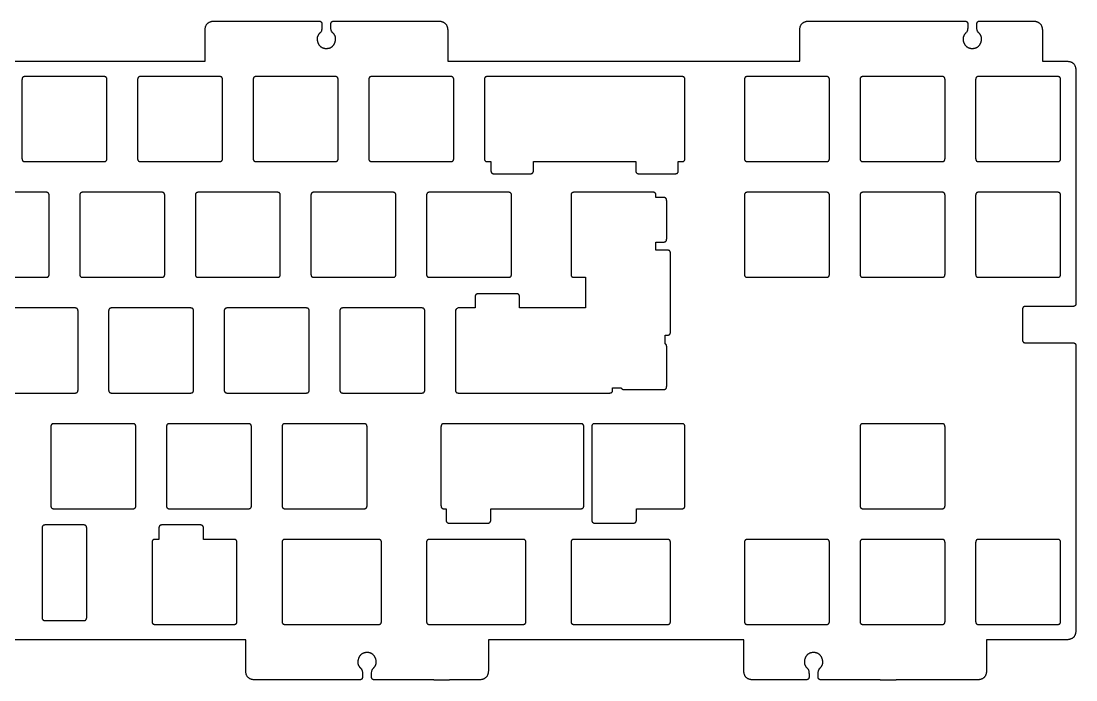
# Model space of a CAD drawing. Header units: millimetres. Extents: x 15 to 363, y 13 to 121.
# Drawn here: x 188.7 to 362.6, y 12.8 to 121.2 of the extents above; entities that cross this region are included whole.
import ezdxf

# ---------------------------------------------------------------- set-up
doc = ezdxf.new("R2010")
doc.units = ezdxf.units.MM
doc.layers.add('默认', color=7, linetype='Continuous', true_color=0x000000)

msp = doc.modelspace()

# ---------------------------------------------------------------- linework, layer by layer
at = {"layer": '默认', "color": 85, "true_color": 0x58ba48}
for p, q in [((219.03, 114.61, 1.5), (219.03, 119.61, 1.5)), ((259.03, 119.61, 1.5), (259.03, 114.61, 1.5)), ((317.03, 114.61, 1.5), (317.03, 119.61, 1.5)), ((357.03, 119.61, 1.5), (357.03, 114.61, 1.5)), ((159.72, 114.61, 1.5), (219.03, 114.61, 1.5)), ((259.03, 114.61, 1.5), (317.03, 114.61, 1.5)), ((357.03, 114.61, 1.5), (360.95, 114.61, 1.5)), ((191.68, 19.36, 1.5), (104.71, 19.36, 1.5)), ((200.03, 19.36, 1.5), (191.68, 19.36, 1.5)), ((210.93, 19.36, 1.5), (200.03, 19.36, 1.5)), ((223.66, 19.36, 1.5), (210.93, 19.36, 1.5)), ((225.73, 19.36, 1.5), (223.66, 19.36, 1.5)), ((225.73, 14.36, 1.5), (225.73, 19.36, 1.5)), ((307.82, 19.36, 1.5), (265.73, 19.36, 1.5)), ((265.73, 19.36, 1.5), (265.73, 14.36, 1.5))]:
    msp.add_line(p, q, dxfattribs=at)
at = {"layer": '默认', "color": 85, "true_color": 0x58ba48, "elevation": 1.5, "flags": 128}
for points in [[(225.43, 121.21), (228.03, 121.21)], [(250.03, 121.21), (252.63, 121.21)], [(331.84, 121.21), (334.44, 121.21)], [(297.62, 112.08), (284.62, 112.08), (278.57, 112.08), (265.57, 112.08)], [(265.57, 98.08), (266.15, 98.08), (266.15, 96.58)], [(273.15, 96.58), (273.15, 98.08), (278.57, 98.08), (284.62, 98.08), (290.03, 98.08), (290.03, 96.58)], [(297.03, 96.58), (297.03, 98.08), (297.62, 98.08)], [(294.58, 92.18), (293.35, 92.18), (293.35, 92.53)], [(295.23, 83.5), (293.35, 83.5), (293.35, 84.83), (294.58, 84.83)], [(279.85, 79.03), (281.73, 79.03), (281.73, 73.98)], [(294.88, 68.09), (294.88, 69.51), (295.23, 69.51)], [(286.21, 60.48), (286.21, 60.83), (287.6, 60.83)], [(258.42, 40.93), (258.77, 40.93), (258.77, 39.08)], [(266.12, 39.08), (266.12, 40.93), (280.95, 40.93)], [(290.12, 39.08), (290.12, 40.93), (297.61, 40.93)], [(234.73, 12.76), (232.13, 12.76)], [(256.73, 12.76), (259.33, 12.76)], [(330.32, 12.76), (332.92, 12.76)]]:
    msp.add_lwpolyline(points, dxfattribs=at)
at = {"layer": '默认', "color": 85, "true_color": 0x58ba48, "elevation": 1.5}
for points in [[(211.43, 37.73), (211.43, 35.88), (210.8, 35.88)], [(223.8, 35.88), (218.78, 35.88), (218.78, 37.73)], [(210.8, 21.88), (223.8, 21.88)]]:
    msp.add_lwpolyline(points, dxfattribs=at)
at = {"layer": '默认', "color": 85, "true_color": 0x58ba48}
for points, degree in [([(219.03, 119.61), (219.03, 121.21), (220.63, 121.21)], 2), ([(220.63, 121.21), (222.23, 121.21), (223.83, 121.21), (225.43, 121.21)], 3), ([(228.03, 121.21), (231.28, 121.21), (234.53, 121.21), (237.78, 121.21)], 3), ([(237.78, 121.21), (238.28, 121.21), (238.28, 120.71)], 2), ([(238.28, 120.71), (238.28, 120.54), (238.28, 120.37), (238.28, 120.21)], 3), ([(239.78, 120.71), (239.78, 121.21), (240.28, 121.21)], 2), ([(239.78, 120.21), (239.78, 120.37), (239.78, 120.54), (239.78, 120.71)], 3), ([(240.28, 121.21), (243.53, 121.21), (246.78, 121.21), (250.03, 121.21)], 3), ([(252.63, 121.21), (254.23, 121.21), (255.83, 121.21), (257.43, 121.21)], 3), ([(257.43, 121.21), (259.03, 121.21), (259.03, 119.61)], 2), ([(317.03, 119.61), (317.03, 121.21), (318.63, 121.21)], 2), ([(318.63, 121.21), (323.03, 121.21), (327.44, 121.21), (331.84, 121.21)], 3), ([(334.44, 121.21), (337.71, 121.21), (340.97, 121.21), (344.23, 121.21)], 3), ([(344.23, 121.21), (344.73, 121.21), (344.73, 120.71)], 2), ([(344.73, 120.71), (344.73, 120.54), (344.73, 120.37), (344.73, 120.21)], 3), ([(346.23, 120.71), (346.23, 121.21), (346.73, 121.21)], 2), ([(346.23, 120.21), (346.23, 120.37), (346.23, 120.54), (346.23, 120.71)], 3), ([(346.73, 121.21), (349.63, 121.21), (352.53, 121.21), (355.43, 121.21)], 3), ([(355.43, 121.21), (357.03, 121.21), (357.03, 119.61)], 2), ([(360.95, 114.61), (362.55, 114.61), (362.55, 113.01)], 2), ([(362.55, 113.01), (362.55, 100.25), (362.55, 87.5), (362.55, 74.74)], 3), ([(189.37, 112.08), (188.87, 112.08), (188.87, 111.58)], 2), ([(188.87, 111.58), (188.87, 105.08), (188.87, 98.58)], 2), ([(202.37, 112.08), (195.87, 112.08), (189.37, 112.08)], 2), ([(202.87, 111.58), (202.87, 112.08), (202.37, 112.08)], 2), ([(202.87, 98.58), (202.87, 105.08), (202.87, 111.58)], 2), ([(208.42, 112.08), (207.92, 112.08), (207.92, 111.58)], 2), ([(207.92, 111.58), (207.92, 105.08), (207.92, 98.58)], 2), ([(221.42, 112.08), (214.92, 112.08), (208.42, 112.08)], 2), ([(221.92, 111.58), (221.92, 112.08), (221.42, 112.08)], 2), ([(221.92, 98.58), (221.92, 105.08), (221.92, 111.58)], 2), ([(227.47, 112.08), (226.97, 112.08), (226.97, 111.58)], 2), ([(226.97, 111.58), (226.97, 105.08), (226.97, 98.58)], 2), ([(240.47, 112.08), (233.97, 112.08), (227.47, 112.08)], 2), ([(240.97, 111.58), (240.97, 112.08), (240.47, 112.08)], 2), ([(240.97, 98.58), (240.97, 105.08), (240.97, 111.58)], 2), ([(246.52, 112.08), (246.02, 112.08), (246.02, 111.58)], 2), ([(246.02, 111.58), (246.02, 105.08), (246.02, 98.58)], 2), ([(259.52, 112.08), (253.02, 112.08), (246.52, 112.08)], 2), ([(260.02, 111.58), (260.02, 112.08), (259.52, 112.08)], 2), ([(260.02, 98.58), (260.02, 105.08), (260.02, 111.58)], 2), ([(265.57, 112.08), (265.07, 112.08), (265.07, 111.58)], 2), ([(265.07, 111.58), (265.07, 105.08), (265.07, 98.58)], 2), ([(298.12, 111.58), (298.12, 112.08), (297.62, 112.08)], 2), ([(298.12, 98.58), (298.12, 105.08), (298.12, 111.58)], 2), ([(308.43, 112.08), (307.93, 112.08), (307.93, 111.58)], 2), ([(307.93, 111.58), (307.93, 105.08), (307.93, 98.58)], 2), ([(321.43, 112.08), (314.93, 112.08), (308.43, 112.08)], 2), ([(321.93, 111.58), (321.93, 112.08), (321.43, 112.08)], 2), ([(321.93, 98.58), (321.93, 105.08), (321.93, 111.58)], 2), ([(327.48, 112.08), (326.98, 112.08), (326.98, 111.58)], 2), ([(326.98, 111.58), (326.98, 105.08), (326.98, 98.58)], 2), ([(340.48, 112.08), (333.98, 112.08), (327.48, 112.08)], 2), ([(340.98, 111.58), (340.98, 112.08), (340.48, 112.08)], 2), ([(340.98, 98.58), (340.98, 105.08), (340.98, 111.58)], 2), ([(346.53, 112.08), (346.03, 112.08), (346.03, 111.58)], 2), ([(346.03, 111.58), (346.03, 105.08), (346.03, 98.58)], 2), ([(359.53, 112.08), (353.03, 112.08), (346.53, 112.08)], 2), ([(360.03, 111.58), (360.03, 112.08), (359.53, 112.08)], 2), ([(360.03, 98.58), (360.03, 105.08), (360.03, 111.58)], 2), ([(188.87, 98.58), (188.87, 98.08), (189.37, 98.08)], 2), ([(189.37, 98.08), (195.87, 98.08), (202.37, 98.08)], 2), ([(202.37, 98.08), (202.87, 98.08), (202.87, 98.58)], 2), ([(207.92, 98.58), (207.92, 98.08), (208.42, 98.08)], 2), ([(208.42, 98.08), (214.92, 98.08), (221.42, 98.08)], 2), ([(221.42, 98.08), (221.92, 98.08), (221.92, 98.58)], 2), ([(226.97, 98.58), (226.97, 98.08), (227.47, 98.08)], 2), ([(227.47, 98.08), (233.97, 98.08), (240.47, 98.08)], 2), ([(240.47, 98.08), (240.97, 98.08), (240.97, 98.58)], 2), ([(246.02, 98.58), (246.02, 98.08), (246.52, 98.08)], 2), ([(246.52, 98.08), (253.02, 98.08), (259.52, 98.08)], 2), ([(259.52, 98.08), (260.02, 98.08), (260.02, 98.58)], 2), ([(265.07, 98.58), (265.07, 98.08), (265.57, 98.08)], 2), ([(297.62, 98.08), (298.12, 98.08), (298.12, 98.58)], 2), ([(307.93, 98.58), (307.93, 98.08), (308.43, 98.08)], 2), ([(308.43, 98.08), (314.93, 98.08), (321.43, 98.08)], 2), ([(321.43, 98.08), (321.93, 98.08), (321.93, 98.58)], 2), ([(326.98, 98.58), (326.98, 98.08), (327.48, 98.08)], 2), ([(327.48, 98.08), (333.98, 98.08), (340.48, 98.08)], 2), ([(340.48, 98.08), (340.98, 98.08), (340.98, 98.58)], 2), ([(346.03, 98.58), (346.03, 98.08), (346.53, 98.08)], 2), ([(346.53, 98.08), (353.03, 98.08), (359.53, 98.08)], 2), ([(359.53, 98.08), (360.03, 98.08), (360.03, 98.58)], 2), ([(266.15, 96.58), (266.15, 96.08), (266.65, 96.08)], 2), ([(266.65, 96.08), (269.65, 96.08), (272.65, 96.08)], 2), ([(272.65, 96.08), (273.15, 96.08), (273.15, 96.58)], 2), ([(290.03, 96.58), (290.03, 96.08), (290.53, 96.08)], 2), ([(290.53, 96.08), (293.53, 96.08), (296.53, 96.08)], 2), ([(296.53, 96.08), (297.03, 96.08), (297.03, 96.58)], 2), ([(192.84, 93.03), (186.34, 93.03), (179.84, 93.03)], 2), ([(193.34, 92.53), (193.34, 93.03), (192.84, 93.03)], 2), ([(193.34, 79.53), (193.34, 86.03), (193.34, 92.53)], 2), ([(198.89, 93.03), (198.39, 93.03), (198.39, 92.53)], 2), ([(198.39, 92.53), (198.39, 86.03), (198.39, 79.53)], 2), ([(211.89, 93.03), (205.39, 93.03), (198.89, 93.03)], 2), ([(212.39, 92.53), (212.39, 93.03), (211.89, 93.03)], 2), ([(212.39, 79.53), (212.39, 86.03), (212.39, 92.53)], 2), ([(217.94, 93.03), (217.44, 93.03), (217.44, 92.53)], 2), ([(217.44, 92.53), (217.44, 86.03), (217.44, 79.53)], 2), ([(230.94, 93.03), (224.44, 93.03), (217.94, 93.03)], 2), ([(231.44, 92.53), (231.44, 93.03), (230.94, 93.03)], 2), ([(231.44, 79.53), (231.44, 86.03), (231.44, 92.53)], 2), ([(236.99, 93.03), (236.49, 93.03), (236.49, 92.53)], 2), ([(236.49, 92.53), (236.49, 86.03), (236.49, 79.53)], 2), ([(249.99, 93.03), (243.49, 93.03), (236.99, 93.03)], 2), ([(250.49, 92.53), (250.49, 93.03), (249.99, 93.03)], 2), ([(250.49, 79.53), (250.49, 86.03), (250.49, 92.53)], 2), ([(256.04, 93.03), (255.54, 93.03), (255.54, 92.53)], 2), ([(255.54, 92.53), (255.54, 86.03), (255.54, 79.53)], 2), ([(269.04, 93.03), (262.54, 93.03), (256.04, 93.03)], 2), ([(269.54, 92.53), (269.54, 93.03), (269.04, 93.03)], 2), ([(269.54, 79.53), (269.54, 86.03), (269.54, 92.53)], 2), ([(279.85, 93.03), (279.35, 93.03), (279.35, 92.53)], 2), ([(279.35, 92.53), (279.35, 88.2), (279.35, 83.86), (279.35, 79.53)], 3), ([(292.85, 93.03), (288.52, 93.03), (284.19, 93.03), (279.85, 93.03)], 3), ([(293.35, 92.53), (293.35, 93.03), (292.85, 93.03)], 2), ([(295.11, 91.65), (295.11, 92.18), (294.58, 92.18)], 2), ([(308.43, 93.03), (307.93, 93.03), (307.93, 92.53)], 2), ([(307.93, 92.53), (307.93, 86.03), (307.93, 79.53)], 2), ([(321.43, 93.03), (314.93, 93.03), (308.43, 93.03)], 2), ([(321.93, 92.53), (321.93, 93.03), (321.43, 93.03)], 2), ([(321.93, 79.53), (321.93, 86.03), (321.93, 92.53)], 2), ([(327.48, 93.03), (326.98, 93.03), (326.98, 92.53)], 2), ([(326.98, 92.53), (326.98, 86.03), (326.98, 79.53)], 2), ([(340.48, 93.03), (333.98, 93.03), (327.48, 93.03)], 2), ([(340.98, 92.53), (340.98, 93.03), (340.48, 93.03)], 2), ([(340.98, 79.53), (340.98, 86.03), (340.98, 92.53)], 2), ([(346.53, 93.03), (346.03, 93.03), (346.03, 92.53)], 2), ([(346.03, 92.53), (346.03, 86.03), (346.03, 79.53)], 2), ([(359.53, 93.03), (353.03, 93.03), (346.53, 93.03)], 2), ([(360.03, 92.53), (360.03, 93.03), (359.53, 93.03)], 2), ([(360.03, 79.53), (360.03, 86.03), (360.03, 92.53)], 2), ([(295.11, 85.35), (295.11, 87.45), (295.11, 89.55), (295.11, 91.65)], 3), ([(294.58, 84.83), (295.11, 84.83), (295.11, 85.35)], 2), ([(295.73, 83), (295.73, 83.5), (295.23, 83.5)], 2), ([(295.73, 70.01), (295.73, 74.34), (295.73, 78.67), (295.73, 83)], 3), ([(179.84, 79.03), (186.34, 79.03), (192.84, 79.03)], 2), ([(192.84, 79.03), (193.34, 79.03), (193.34, 79.53)], 2), ([(198.39, 79.53), (198.39, 79.03), (198.89, 79.03)], 2), ([(198.89, 79.03), (205.39, 79.03), (211.89, 79.03)], 2), ([(211.89, 79.03), (212.39, 79.03), (212.39, 79.53)], 2), ([(217.44, 79.53), (217.44, 79.03), (217.94, 79.03)], 2), ([(217.94, 79.03), (224.44, 79.03), (230.94, 79.03)], 2), ([(230.94, 79.03), (231.44, 79.03), (231.44, 79.53)], 2), ([(236.49, 79.53), (236.49, 79.03), (236.99, 79.03)], 2), ([(236.99, 79.03), (243.49, 79.03), (249.99, 79.03)], 2), ([(249.99, 79.03), (250.49, 79.03), (250.49, 79.53)], 2), ([(255.54, 79.53), (255.54, 79.03), (256.04, 79.03)], 2), ([(256.04, 79.03), (262.54, 79.03), (269.04, 79.03)], 2), ([(269.04, 79.03), (269.54, 79.03), (269.54, 79.53)], 2), ([(279.35, 79.53), (279.35, 79.03), (279.85, 79.03)], 2), ([(307.93, 79.53), (307.93, 79.03), (308.43, 79.03)], 2), ([(308.43, 79.03), (314.93, 79.03), (321.43, 79.03)], 2), ([(321.43, 79.03), (321.93, 79.03), (321.93, 79.53)], 2), ([(326.98, 79.53), (326.98, 79.03), (327.48, 79.03)], 2), ([(327.48, 79.03), (333.98, 79.03), (340.48, 79.03)], 2), ([(340.48, 79.03), (340.98, 79.03), (340.98, 79.53)], 2), ([(346.03, 79.53), (346.03, 79.03), (346.53, 79.03)], 2), ([(346.53, 79.03), (353.03, 79.03), (359.53, 79.03)], 2), ([(359.53, 79.03), (360.03, 79.03), (360.03, 79.53)], 2), ([(264.06, 76.31), (263.53, 76.31), (263.53, 75.78)], 2), ([(263.53, 75.78), (263.53, 75.18), (263.53, 74.58), (263.53, 73.98)], 3), ([(270.36, 76.31), (268.26, 76.31), (266.16, 76.31), (264.06, 76.31)], 3), ([(270.88, 75.78), (270.88, 76.31), (270.36, 76.31)], 2), ([(270.88, 73.98), (270.88, 74.58), (270.88, 75.18), (270.88, 75.78)], 3), ([(197.6, 73.98), (191.1, 73.98), (184.6, 73.98)], 2), ([(198.1, 73.48), (198.1, 73.98), (197.6, 73.98)], 2), ([(198.1, 60.48), (198.1, 66.98), (198.1, 73.48)], 2), ([(203.65, 73.98), (203.15, 73.98), (203.15, 73.48)], 2), ([(203.15, 73.48), (203.15, 66.98), (203.15, 60.48)], 2), ([(216.65, 73.98), (210.15, 73.98), (203.65, 73.98)], 2), ([(217.15, 73.48), (217.15, 73.98), (216.65, 73.98)], 2), ([(217.15, 60.48), (217.15, 66.98), (217.15, 73.48)], 2), ([(222.7, 73.98), (222.2, 73.98), (222.2, 73.48)], 2), ([(222.2, 73.48), (222.2, 66.98), (222.2, 60.48)], 2), ([(235.7, 73.98), (229.2, 73.98), (222.7, 73.98)], 2), ([(236.2, 73.48), (236.2, 73.98), (235.7, 73.98)], 2), ([(236.2, 60.48), (236.2, 66.98), (236.2, 73.48)], 2), ([(241.75, 73.98), (241.25, 73.98), (241.25, 73.48)], 2), ([(241.25, 73.48), (241.25, 66.98), (241.25, 60.48)], 2), ([(254.75, 73.98), (248.25, 73.98), (241.75, 73.98)], 2), ([(255.25, 73.48), (255.25, 73.98), (254.75, 73.98)], 2), ([(255.25, 60.48), (255.25, 66.98), (255.25, 73.48)], 2), ([(260.3, 73.48), (260.3, 69.15), (260.3, 64.81), (260.3, 60.48)], 3), ([(281.73, 73.98), (278.91, 73.98), (275.29, 73.98), (270.88, 73.98)], 3), ([(354.25, 74.24), (353.75, 74.24), (353.75, 73.74)], 2), ([(353.75, 73.74), (353.75, 72.08), (353.75, 70.41), (353.75, 68.74)], 3), ([(362.05, 74.24), (360.03, 74.24), (357.43, 74.24), (354.25, 74.24)], 3), ([(362.55, 74.74), (362.55, 74.24), (362.05, 74.24)], 2), ([(295.23, 69.51), (295.73, 69.51), (295.73, 70.01)], 2), ([(295.11, 67.66), (295.11, 67.93), (294.88, 68.09)], 2), ([(353.75, 68.74), (353.75, 68.24), (354.25, 68.24)], 2), ([(354.25, 68.24), (357.43, 68.24), (360.03, 68.24), (362.05, 68.24)], 3), ([(362.05, 68.24), (362.55, 68.24), (362.55, 67.74)], 2), ([(295.11, 61.06), (295.11, 63.26), (295.11, 65.46), (295.11, 67.66)], 3), ([(362.55, 67.74), (362.55, 52.15), (362.55, 36.55), (362.55, 20.96)], 3), ([(294.61, 60.56), (295.11, 60.56), (295.11, 61.06)], 2), ([(184.6, 59.98), (191.1, 59.98), (197.6, 59.98)], 2), ([(197.6, 59.98), (198.1, 59.98), (198.1, 60.48)], 2), ([(203.15, 60.48), (203.15, 59.98), (203.65, 59.98)], 2), ([(203.65, 59.98), (210.15, 59.98), (216.65, 59.98)], 2), ([(216.65, 59.98), (217.15, 59.98), (217.15, 60.48)], 2), ([(222.2, 60.48), (222.2, 59.98), (222.7, 59.98)], 2), ([(222.7, 59.98), (229.2, 59.98), (235.7, 59.98)], 2), ([(235.7, 59.98), (236.2, 59.98), (236.2, 60.48)], 2), ([(241.25, 60.48), (241.25, 59.98), (241.75, 59.98)], 2), ([(241.75, 59.98), (248.25, 59.98), (254.75, 59.98)], 2), ([(254.75, 59.98), (255.25, 59.98), (255.25, 60.48)], 2), ([(260.3, 60.48), (260.3, 59.98), (260.8, 59.98)], 2), ([(260.8, 59.98), (273.07, 59.98), (281.37, 59.98), (285.71, 59.98)], 3), ([(285.71, 59.98), (286.21, 59.98), (286.21, 60.48)], 2), ([(287.6, 60.83), (287.74, 60.56), (288.06, 60.56)], 2), ([(288.06, 60.56), (290.24, 60.56), (292.42, 60.56), (294.61, 60.56)], 3), ([(194.13, 54.93), (193.63, 54.93), (193.63, 54.43)], 2), ([(193.63, 54.43), (193.63, 47.93), (193.63, 41.43)], 2), ([(207.13, 54.93), (200.63, 54.93), (194.13, 54.93)], 2), ([(207.63, 54.43), (207.63, 54.93), (207.13, 54.93)], 2), ([(207.63, 41.43), (207.63, 47.93), (207.63, 54.43)], 2), ([(213.18, 54.93), (212.68, 54.93), (212.68, 54.43)], 2), ([(212.68, 54.43), (212.68, 47.93), (212.68, 41.43)], 2), ([(226.18, 54.93), (219.68, 54.93), (213.18, 54.93)], 2), ([(226.68, 54.43), (226.68, 54.93), (226.18, 54.93)], 2), ([(226.68, 41.43), (226.68, 47.93), (226.68, 54.43)], 2), ([(232.23, 54.93), (231.73, 54.93), (231.73, 54.43)], 2), ([(231.73, 54.43), (231.73, 47.93), (231.73, 41.43)], 2), ([(245.23, 54.93), (238.73, 54.93), (232.23, 54.93)], 2), ([(245.73, 54.43), (245.73, 54.93), (245.23, 54.93)], 2), ([(245.73, 41.43), (245.73, 47.93), (245.73, 54.43)], 2), ([(258.42, 54.93), (257.92, 54.93), (257.92, 54.43)], 2), ([(257.92, 54.43), (257.92, 47.93), (257.92, 41.43)], 2), ([(280.95, 54.93), (269.68, 54.93), (258.42, 54.93)], 2), ([(281.45, 54.43), (281.45, 54.93), (280.95, 54.93)], 2), ([(281.45, 41.43), (281.45, 47.93), (281.45, 54.43)], 2), ([(283.27, 54.93), (282.77, 54.93), (282.77, 54.43)], 2), ([(282.77, 54.43), (282.77, 46.76), (282.77, 39.08)], 2), ([(297.61, 54.93), (290.44, 54.93), (283.27, 54.93)], 2), ([(298.11, 54.43), (298.11, 54.93), (297.61, 54.93)], 2), ([(298.11, 41.43), (298.11, 47.93), (298.11, 54.43)], 2), ([(327.48, 54.93), (326.98, 54.93), (326.98, 54.43)], 2), ([(326.98, 54.43), (326.98, 47.93), (326.98, 41.43)], 2), ([(340.48, 54.93), (333.98, 54.93), (327.48, 54.93)], 2), ([(340.98, 54.43), (340.98, 54.93), (340.48, 54.93)], 2), ([(340.98, 41.43), (340.98, 47.93), (340.98, 54.43)], 2), ([(193.63, 41.43), (193.63, 40.93), (194.13, 40.93)], 2), ([(194.13, 40.93), (200.63, 40.93), (207.13, 40.93)], 2), ([(207.13, 40.93), (207.63, 40.93), (207.63, 41.43)], 2), ([(212.68, 41.43), (212.68, 40.93), (213.18, 40.93)], 2), ([(213.18, 40.93), (219.68, 40.93), (226.18, 40.93)], 2), ([(226.18, 40.93), (226.68, 40.93), (226.68, 41.43)], 2), ([(231.73, 41.43), (231.73, 40.93), (232.23, 40.93)], 2), ([(232.23, 40.93), (238.73, 40.93), (245.23, 40.93)], 2), ([(245.23, 40.93), (245.73, 40.93), (245.73, 41.43)], 2), ([(257.92, 41.43), (257.92, 40.93), (258.42, 40.93)], 2), ([(280.95, 40.93), (281.45, 40.93), (281.45, 41.43)], 2), ([(297.61, 40.93), (298.11, 40.93), (298.11, 41.43)], 2), ([(326.98, 41.43), (326.98, 40.93), (327.48, 40.93)], 2), ([(327.48, 40.93), (333.98, 40.93), (340.48, 40.93)], 2), ([(340.48, 40.93), (340.98, 40.93), (340.98, 41.43)], 2), ([(192.71, 38.26), (192.18, 38.26), (192.18, 37.73)], 2), ([(199.01, 38.26), (195.86, 38.26), (192.71, 38.26)], 2), ([(199.53, 37.73), (199.53, 38.26), (199.01, 38.26)], 2), ([(211.95, 38.26), (211.43, 38.26), (211.43, 37.73)], 2), ([(218.25, 38.26), (215.1, 38.26), (211.95, 38.26)], 2), ([(218.78, 37.73), (218.78, 38.26), (218.25, 38.26)], 2), ([(258.77, 39.08), (258.77, 38.56), (259.3, 38.56)], 2), ([(259.3, 38.56), (262.45, 38.56), (265.6, 38.56)], 2), ([(265.6, 38.56), (266.12, 38.56), (266.12, 39.08)], 2), ([(282.77, 39.08), (282.77, 38.56), (283.3, 38.56)], 2), ([(283.3, 38.56), (286.45, 38.56), (289.6, 38.56)], 2), ([(289.6, 38.56), (290.12, 38.56), (290.12, 39.08)], 2), ([(192.18, 37.73), (192.18, 30.38), (192.18, 23.03)], 2), ([(199.53, 23.03), (199.53, 30.38), (199.53, 37.73)], 2), ([(210.8, 35.88), (210.3, 35.88), (210.3, 35.38)], 2), ([(210.3, 35.38), (210.3, 28.88), (210.3, 22.38)], 2), ([(224.3, 35.38), (224.3, 35.88), (223.8, 35.88)], 2), ([(224.3, 22.38), (224.3, 28.88), (224.3, 35.38)], 2), ([(232.23, 35.88), (231.73, 35.88), (231.73, 35.38)], 2), ([(231.73, 35.38), (231.73, 28.88), (231.73, 22.38)], 2), ([(247.61, 35.88), (239.92, 35.88), (232.23, 35.88)], 2), ([(248.11, 35.38), (248.11, 35.88), (247.61, 35.88)], 2), ([(248.11, 22.38), (248.11, 28.88), (248.11, 35.38)], 2), ([(256.04, 35.88), (255.54, 35.88), (255.54, 35.38)], 2), ([(255.54, 35.38), (255.54, 28.88), (255.54, 22.38)], 2), ([(271.42, 35.88), (263.73, 35.88), (256.04, 35.88)], 2), ([(271.92, 35.38), (271.92, 35.88), (271.42, 35.88)], 2), ([(271.92, 22.38), (271.92, 28.88), (271.92, 35.38)], 2), ([(279.85, 35.88), (279.35, 35.88), (279.35, 35.38)], 2), ([(279.35, 35.38), (279.35, 28.88), (279.35, 22.38)], 2), ([(295.23, 35.88), (287.54, 35.88), (279.85, 35.88)], 2), ([(295.73, 35.38), (295.73, 35.88), (295.23, 35.88)], 2), ([(295.73, 22.38), (295.73, 28.88), (295.73, 35.38)], 2), ([(308.43, 35.88), (307.93, 35.88), (307.93, 35.38)], 2), ([(307.93, 35.38), (307.93, 28.88), (307.93, 22.38)], 2), ([(321.43, 35.88), (314.93, 35.88), (308.43, 35.88)], 2), ([(321.93, 35.38), (321.93, 35.88), (321.43, 35.88)], 2), ([(321.93, 22.38), (321.93, 28.88), (321.93, 35.38)], 2), ([(327.48, 35.88), (326.98, 35.88), (326.98, 35.38)], 2), ([(326.98, 35.38), (326.98, 28.88), (326.98, 22.38)], 2), ([(340.48, 35.88), (333.98, 35.88), (327.48, 35.88)], 2), ([(340.98, 35.38), (340.98, 35.88), (340.48, 35.88)], 2), ([(340.98, 22.38), (340.98, 28.88), (340.98, 35.38)], 2), ([(346.53, 35.88), (346.03, 35.88), (346.03, 35.38)], 2), ([(346.03, 35.38), (346.03, 28.88), (346.03, 22.38)], 2), ([(359.53, 35.88), (353.03, 35.88), (346.53, 35.88)], 2), ([(360.03, 35.38), (360.03, 35.88), (359.53, 35.88)], 2), ([(360.03, 22.38), (360.03, 28.88), (360.03, 35.38)], 2), ([(192.18, 23.03), (192.18, 22.51), (192.71, 22.51)], 2), ([(199.01, 22.51), (199.53, 22.51), (199.53, 23.03)], 2), ([(192.71, 22.51), (195.86, 22.51), (199.01, 22.51)], 2), ([(210.3, 22.38), (210.3, 21.88), (210.8, 21.88)], 2), ([(223.8, 21.88), (224.3, 21.88), (224.3, 22.38)], 2), ([(231.73, 22.38), (231.73, 21.88), (232.23, 21.88)], 2), ([(232.23, 21.88), (239.92, 21.88), (247.61, 21.88)], 2), ([(247.61, 21.88), (248.11, 21.88), (248.11, 22.38)], 2), ([(255.54, 22.38), (255.54, 21.88), (256.04, 21.88)], 2), ([(256.04, 21.88), (263.73, 21.88), (271.42, 21.88)], 2), ([(271.42, 21.88), (271.92, 21.88), (271.92, 22.38)], 2), ([(279.35, 22.38), (279.35, 21.88), (279.85, 21.88)], 2), ([(279.85, 21.88), (287.54, 21.88), (295.23, 21.88)], 2), ([(295.23, 21.88), (295.73, 21.88), (295.73, 22.38)], 2), ([(307.93, 22.38), (307.93, 21.88), (308.43, 21.88)], 2), ([(308.43, 21.88), (314.93, 21.88), (321.43, 21.88)], 2), ([(321.43, 21.88), (321.93, 21.88), (321.93, 22.38)], 2), ([(326.98, 22.38), (326.98, 21.88), (327.48, 21.88)], 2), ([(327.48, 21.88), (333.98, 21.88), (340.48, 21.88)], 2), ([(340.48, 21.88), (340.98, 21.88), (340.98, 22.38)], 2), ([(346.03, 22.38), (346.03, 21.88), (346.53, 21.88)], 2), ([(346.53, 21.88), (353.03, 21.88), (359.53, 21.88)], 2), ([(359.53, 21.88), (360.03, 21.88), (360.03, 22.38)], 2), ([(362.55, 20.96), (362.55, 19.36), (360.95, 19.36)], 2), ([(307.82, 14.36), (307.82, 15.81), (307.82, 17.47), (307.82, 19.36)], 3), ([(360.95, 19.36), (356.57, 19.36), (352.2, 19.36), (347.82, 19.36)], 3), ([(347.82, 19.36), (347.82, 17.38), (347.82, 15.71), (347.82, 14.36)], 3), ([(227.33, 12.76), (225.73, 12.76), (225.73, 14.36)], 2), ([(265.73, 14.36), (265.73, 12.76), (264.13, 12.76)], 2), ([(309.42, 12.76), (307.82, 12.76), (307.82, 14.36)], 2), ([(347.82, 14.36), (347.82, 12.76), (346.22, 12.76)], 2), ([(232.13, 12.76), (230.53, 12.76), (228.93, 12.76), (227.33, 12.76)], 3), ([(244.48, 12.76), (241.23, 12.76), (237.98, 12.76), (234.73, 12.76)], 3), ([(244.98, 13.26), (244.98, 12.76), (244.48, 12.76)], 2), ([(244.98, 13.76), (244.98, 13.59), (244.98, 13.42), (244.98, 13.26)], 3), ([(246.48, 13.26), (246.48, 13.42), (246.48, 13.59), (246.48, 13.76)], 3), ([(246.98, 12.76), (246.48, 12.76), (246.48, 13.26)], 2), ([(256.73, 12.76), (253.48, 12.76), (250.23, 12.76), (246.98, 12.76)], 3), ([(264.13, 12.76), (262.53, 12.76), (260.93, 12.76), (259.33, 12.76)], 3), ([(318.07, 12.76), (315.19, 12.76), (312.3, 12.76), (309.42, 12.76)], 3), ([(318.57, 13.26), (318.57, 12.76), (318.07, 12.76)], 2), ([(318.57, 13.76), (318.57, 13.59), (318.57, 13.42), (318.57, 13.26)], 3), ([(320.07, 13.26), (320.07, 13.42), (320.07, 13.59), (320.07, 13.76)], 3), ([(320.57, 12.76), (320.07, 12.76), (320.07, 13.26)], 2), ([(330.32, 12.76), (327.07, 12.76), (323.82, 12.76), (320.57, 12.76)], 3), ([(346.22, 12.76), (341.79, 12.76), (337.35, 12.76), (332.92, 12.76)], 3)]:
    msp.add_open_spline(points, degree=degree, dxfattribs=at)
for points, degree, knots in [([(238.28, 120.21), (238.28, 120.09), (238.28, 119.97), (238.26, 119.86), (238.24, 119.68), (238.19, 119.46), (238.07, 119.35)], 3, [2151.80516, 2151.80516, 2151.80516, 2151.80516, 2152.321714, 2152.321714, 2152.321714, 2153.156717, 2153.156717, 2153.156717, 2153.156717]), ([(239.99, 119.36), (239.89, 119.44), (239.84, 119.6), (239.82, 119.73), (239.79, 119.89), (239.78, 120.05), (239.78, 120.21)], 3, [2161.572513, 2161.572513, 2161.572513, 2161.572513, 2162.269488, 2162.269488, 2162.269488, 2163.049639, 2163.049639, 2163.049639, 2163.049639]), ([(344.73, 120.21), (344.73, 120.09), (344.73, 119.97), (344.71, 119.86), (344.69, 119.68), (344.64, 119.46), (344.52, 119.35)], 3, [2244.434071, 2244.434071, 2244.434071, 2244.434071, 2244.950625, 2244.950625, 2244.950625, 2245.785628, 2245.785628, 2245.785628, 2245.785628]), ([(346.44, 119.36), (346.35, 119.44), (346.29, 119.6), (346.27, 119.73), (346.25, 119.89), (346.23, 120.05), (346.23, 120.21)], 3, [2254.201425, 2254.201425, 2254.201425, 2254.201425, 2254.898399, 2254.898399, 2254.898399, 2255.67855, 2255.67855, 2255.67855, 2255.67855]), ([(238.07, 119.35), (237.26, 118.68), (237.62, 117.69), (237.98, 116.7), (239.04, 116.71), (240.09, 116.71), (240.44, 117.7), (240.8, 118.69), (239.99, 119.36)], 2, [2153.156717, 2153.156717, 2153.156717, 2155.260666, 2155.260666, 2157.364615, 2157.364615, 2159.468564, 2159.468564, 2161.572513, 2161.572513, 2161.572513]), ([(344.52, 119.35), (343.71, 118.68), (344.07, 117.69), (344.44, 116.7), (345.49, 116.71), (346.54, 116.71), (346.9, 117.7), (347.25, 118.69), (346.44, 119.36)], 2, [2245.785628, 2245.785628, 2245.785628, 2247.889577, 2247.889577, 2249.993526, 2249.993526, 2252.097475, 2252.097475, 2254.201425, 2254.201425, 2254.201425]), ([(263.53, 73.98), (263.37, 73.98), (263.21, 73.98), (263.05, 73.98), (262.91, 73.98), (262.76, 73.98), (262.61, 73.98), (262.45, 73.98), (262.29, 73.98), (262.13, 73.98), (262.05, 73.98), (261.97, 73.98), (261.89, 73.98), (261.82, 73.98), (261.75, 73.98), (261.68, 73.98), (261.59, 73.98), (261.51, 73.98), (261.43, 73.98), (261.35, 73.98), (261.27, 73.98), (261.19, 73.98), (261.11, 73.98), (261.03, 73.98), (260.95, 73.98), (260.88, 73.98), (260.82, 73.98), (260.75, 73.98), (260.69, 73.97), (260.63, 73.95), (260.57, 73.92), (260.51, 73.89), (260.46, 73.85), (260.42, 73.8), (260.34, 73.71), (260.3, 73.59), (260.3, 73.48)], 3, [-2855.63333, -2855.63333, -2855.63333, -2855.63333, -2855.155091, -2855.155091, -2855.155091, -2854.712249, -2854.712249, -2854.712249, -2854.227694, -2854.227694, -2854.227694, -2853.992209, -2853.992209, -2853.992209, -2853.779048, -2853.779048, -2853.779048, -2853.525815, -2853.525815, -2853.525815, -2853.288264, -2853.288264, -2853.288264, -2853.049841, -2853.049841, -2853.049841, -2852.853905, -2852.853905, -2852.853905, -2852.659098, -2852.659098, -2852.659098, -2852.464742, -2852.464742, -2852.464742, -2852.107725, -2852.107725, -2852.107725, -2852.107725]), ([(246.69, 14.61), (247.5, 15.28), (247.14, 16.27), (246.77, 17.26), (245.72, 17.26), (244.67, 17.25), (244.32, 16.26), (243.96, 15.27), (244.77, 14.6)], 2, [1719.041446, 1719.041446, 1719.041446, 1721.145395, 1721.145395, 1723.249344, 1723.249344, 1725.353293, 1725.353293, 1727.457243, 1727.457243, 1727.457243]), ([(320.28, 14.6), (321.09, 15.27), (320.73, 16.26), (320.38, 17.25), (319.32, 17.26), (318.27, 17.26), (317.91, 16.27), (317.55, 15.28), (318.35, 14.61)], 2, [1652.609261, 1652.609261, 1652.609261, 1654.71321, 1654.71321, 1656.817159, 1656.817159, 1658.921109, 1658.921109, 1661.025058, 1661.025058, 1661.025058]), ([(244.77, 14.6), (244.86, 14.52), (244.92, 14.36), (244.94, 14.23), (244.96, 14.07), (244.98, 13.91), (244.98, 13.76)], 3, [1727.457243, 1727.457243, 1727.457243, 1727.457243, 1728.154217, 1728.154217, 1728.154217, 1728.934368, 1728.934368, 1728.934368, 1728.934368]), ([(246.48, 13.76), (246.48, 13.87), (246.48, 13.99), (246.5, 14.11), (246.52, 14.28), (246.57, 14.5), (246.69, 14.61)], 3, [1717.689889, 1717.689889, 1717.689889, 1717.689889, 1718.206443, 1718.206443, 1718.206443, 1719.041446, 1719.041446, 1719.041446, 1719.041446]), ([(318.35, 14.61), (318.48, 14.5), (318.53, 14.28), (318.55, 14.11), (318.56, 13.99), (318.57, 13.87), (318.57, 13.76)], 3, [1661.025058, 1661.025058, 1661.025058, 1661.025058, 1661.860061, 1661.860061, 1661.860061, 1662.376615, 1662.376615, 1662.376615, 1662.376615]), ([(320.07, 13.76), (320.07, 13.91), (320.08, 14.07), (320.11, 14.23), (320.13, 14.36), (320.18, 14.52), (320.28, 14.6)], 3, [1651.132136, 1651.132136, 1651.132136, 1651.132136, 1651.912286, 1651.912286, 1651.912286, 1652.609261, 1652.609261, 1652.609261, 1652.609261])]:
    msp.add_open_spline(points, degree=degree, knots=knots, dxfattribs=at)

doc.saveas('drawing.dxf')
